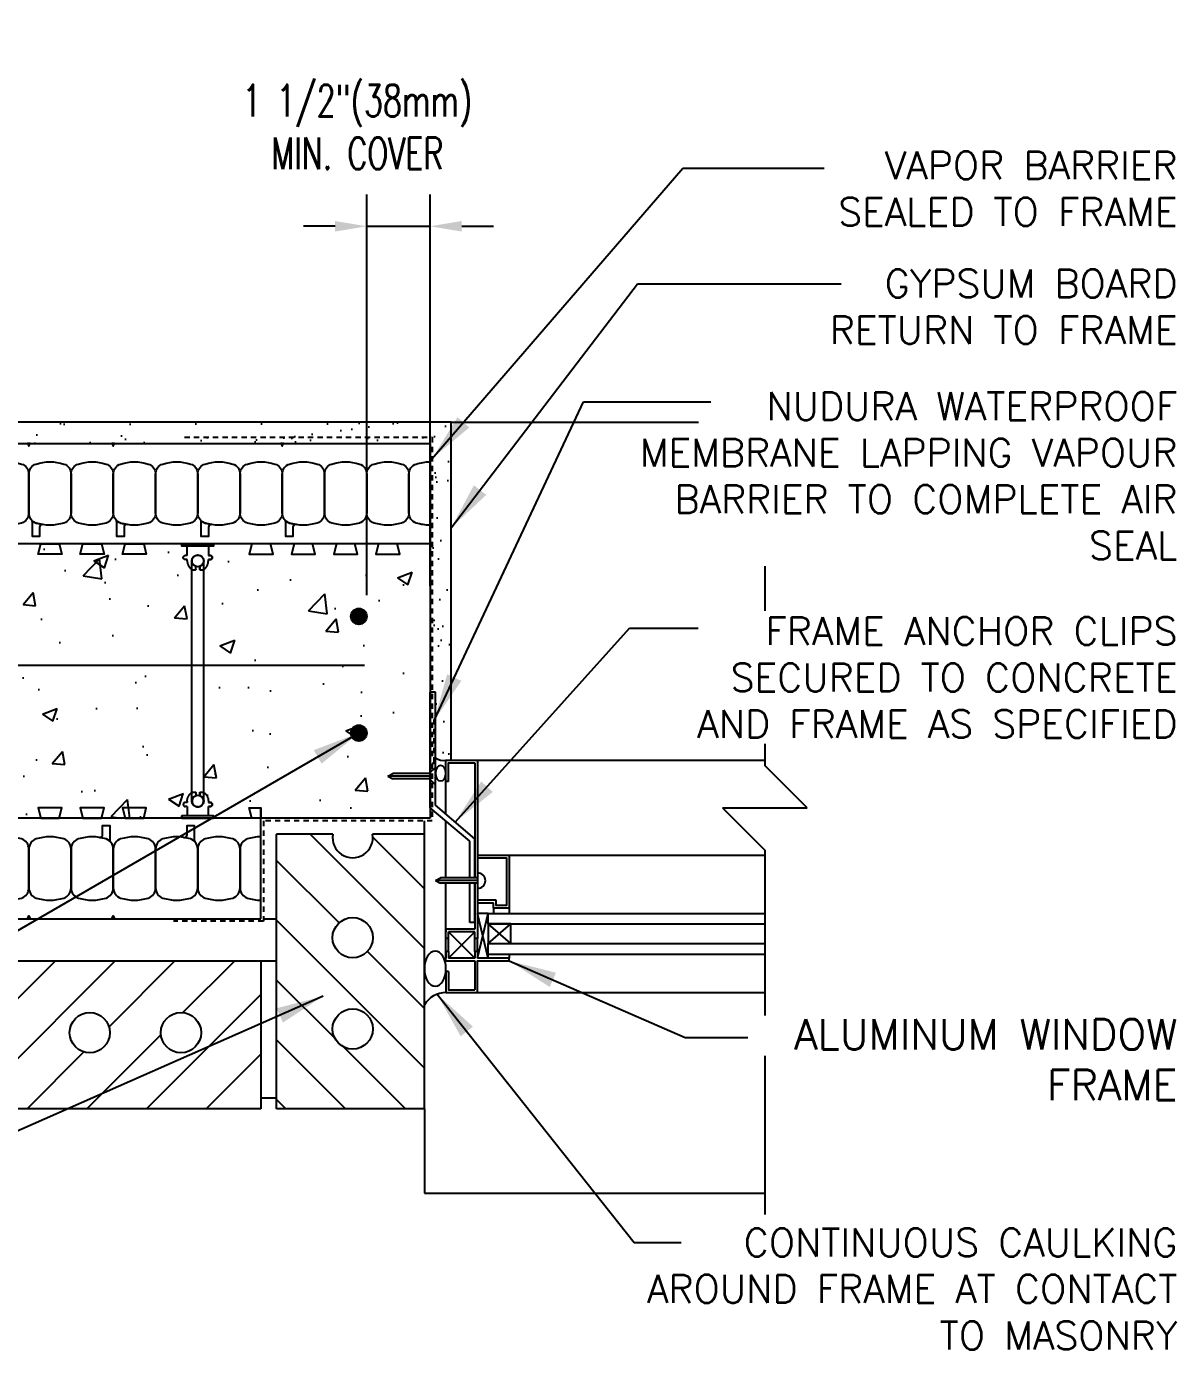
# Model space of a CAD drawing. Header units: inches. Extents: x 2870.9 to 2928.1, y 411.2 to 470.3.
# Drawn here: x 2900.9 to 2928.12, y 438.64 to 470.34 of the extents above; entities that cross this region are included whole.
import ezdxf

# ---------------------------------------------------------------- set-up
doc = ezdxf.new("R2010")
doc.units = ezdxf.units.IN
doc.header["$LTSCALE"] = 0.5
doc.header["$MEASUREMENT"] = 0
doc.linetypes.add('DASHED2', pattern=[0.375, 0.25, -0.125])
doc.layers.get('0').update_dxf_attribs({"linetype": 'CONTINUOUS'})
doc.layers.get('Defpoints').update_dxf_attribs({"linetype": 'CONTINUOUS'})
for name, color, linetype in [('HATCH', 12, 'CONTINUOUS'), ('LINE18', 9, 'CONTINUOUS'), ('line25', 2, 'CONTINUOUS'), ('LINE50', 5, 'CONTINUOUS'), ('LINE65', 3, 'CONTINUOUS'), ('LINE9', 9, 'CONTINUOUS'), ('TEXT', 4, 'CONTINUOUS')]:
    doc.layers.add(name, color=color, linetype=linetype)
doc.styles.add('DIM', font='romans.shx', dxfattribs={"width": 0.7})
doc.styles.get("Standard").update_dxf_attribs({"font": 'romans.shx'})
doc.dimstyles.new('ext_12', dxfattribs={"dimscale": 12, "dimtxt": 0.09375, "dimasz": 0.09375, "dimexe": 0.09375, "dimexo": 0.0625, "dimgap": 0.0625, "dimtad": 1, "dimdec": 1, "dimzin": 3, "dimdsep": 46, "dimlunit": 4, "dimtxsty": 'DIM', "dimcen": 0.09, "dimdle": 0.09375, "dimclrt": 4, "dimadec": 0, "dimazin": 0, "dimtfac": 1, "dimtdec": 1, "dimtmove": 2, "dimatfit": 3, "dimfxl": 0, "dimfrac": 2, "dimtolj": 1, "dimtzin": 0, "dimarcsym": 0})
doc.dimstyles.new('ext_8', dxfattribs={"dimscale": 8, "dimtxt": 0.09375, "dimasz": 0.09375, "dimexe": 0.09375, "dimexo": 0.0625, "dimgap": 0.0625, "dimtad": 1, "dimdec": 6, "dimzin": 3, "dimdsep": 46, "dimlunit": 4, "dimtxsty": 'DIM', "dimcen": 0.09, "dimdle": 0.09375, "dimclrt": 4, "dimadec": 0, "dimazin": 0, "dimtfac": 1, "dimtdec": 6, "dimtmove": 2, "dimatfit": 3, "dimfxl": 0, "dimfrac": 2, "dimtolj": 1, "dimtzin": 0, "dimarcsym": 0})

# ---------------------------------------------------------------- blocks, each defined once
blk = doc.blocks.new('WEB_6_CENTRE_TOP')
for p, q in [((5.688, 0.141), (0, 0.141)), ((5.688, -0.141), (0, -0.141))]:
    blk.add_line(p, q)
for centre in [(0, 0), (5.688, 0)]:
    blk.add_circle(centre, 0.141)
blk = doc.blocks.new('Connector')
blk.add_point((0.271, 0))
at = {"layer": 'LINE9'}
for p, q in [((0, 0.375), (0, -0.375)), ((0.062, -0.375), (0.062, 0.375)), ((0.281, 0.25), (0.062, 0.25))]:
    blk.add_line(p, q, dxfattribs=at)
for points, weights in [([(0.007, 0.375), (0.004, 0.375), (0, 0.375)], [1, 0.972587069138, 0.950305488115]), ([(0.327, 0.343), (0.308, 0.343), (0.281, 0.317), (0.281, 0.297)], [1, 0.85355339, 0.85355339, 1]), ([(0.328, 0.343), (0.327, 0.343), (0.327, 0.343)], [1, 0.70710678, 1]), ([(0.375, 0.297), (0.375, 0.317), (0.348, 0.343), (0.329, 0.343)], [1, 0.85355339, 0.85355339, 1]), ([(0.406, 0.25), (0.546, 0.25), (0.619, 0.131)], [0.958404415409, 0.794674173519, 0.864651571113]), ([(0.619, 0.052), (0.612, 0.049), (0.604, 0.049)], [0.83615024178, 0.892081430621, 1]), ([(0.281, -0.297), (0.281, -0.317), (0.308, -0.343), (0.327, -0.343)], [1, 0.85355339, 0.85355339, 1]), ([(0.327, -0.343), (0.281, -0.343), (0.281, -0.297)], [1, 0.70710678, 1]), ([(0.329, -0.343), (0.348, -0.343), (0.375, -0.317), (0.375, -0.297)], [1, 0.85355339, 0.85355339, 1]), ([(0.375, -0.297), (0.375, -0.343), (0.329, -0.343)], [1, 0.70710678, 1]), ([(0.619, -0.131), (0.546, -0.25), (0.406, -0.25)], [0.864651574428, 0.794674169686, 0.958404415195]), ([(0.604, -0.049), (0.612, -0.049), (0.619, -0.052)], [1, 0.89208144177, 0.836150253337]), ([(0, -0.375), (0.004, -0.375), (0.007, -0.375)], [0.950305488115, 0.972587069138, 1])]:
    blk.add_rational_spline(points, weights, degree=2, dxfattribs=at)
for points, degree in [([(0, 0.375), (0.002, 0.375), (0.005, 0.375), (0.007, 0.375)], 3), ([(0.007, 0.375), (0.021, 0.375), (0.051, 0.375), (0.062, 0.375), (0.062, 0.375)], 3), ([(0.327, 0.343), (0.327, 0.343), (0.328, 0.343), (0.328, 0.343)], 3), ([(0.328, 0.343), (0.329, 0.343), (0.329, 0.343), (0.329, 0.343)], 3), ([(0.281, 0.25), (0.281, 0.297)], 1), ([(0.375, 0.25), (0.375, 0.297)], 1), ([(0.406, 0.25), (0.375, 0.25)], 1), ([(0.604, 0.049), (0.532, 0.049)], 1), ([(0.604, 0.049), (0.609, 0.049), (0.614, 0.05), (0.619, 0.052)], 3), ([(0.619, 0.131), (0.619, 0.052)], 1), ([(0.062, -0.25), (0.281, -0.25)], 1), ([(0.281, -0.297), (0.281, -0.25)], 1), ([(0.281, -0.25), (0.281, -0.297)], 1), ([(0.375, -0.25), (0.375, -0.297)], 1), ([(0.375, -0.297), (0.375, -0.25)], 1), ([(0.406, -0.25), (0.375, -0.25)], 1), ([(0.532, -0.049), (0.604, -0.049)], 1), ([(0.604, -0.049), (0.58, -0.049), (0.556, -0.049), (0.532, -0.049)], 3), ([(0.619, -0.052), (0.614, -0.05), (0.609, -0.049), (0.604, -0.049)], 3), ([(0.619, -0.052), (0.619, -0.131)], 1), ([(0.007, -0.375), (0.005, -0.375), (0.002, -0.375), (0, -0.375)], 3), ([(0.062, -0.375), (0.062, -0.375), (0.051, -0.375), (0.021, -0.375), (0.007, -0.375)], 3), ([(0.328, -0.343), (0.328, -0.343), (0.327, -0.343), (0.327, -0.343)], 3), ([(0.329, -0.343), (0.329, -0.343), (0.329, -0.343), (0.328, -0.343)], 3)]:
    blk.add_open_spline(points, degree=degree, dxfattribs=at)
for points, weights, knots in [([(0.062, 0.375), (0.062, 0.375), (0.046, 0.375), (0.03, 0.375), (0.007, 0.375)], [0.868718858569, 0.861102746415, 1, 0.861102734288, 0.868718859898], [0, 0, 0, 0.5, 0.5, 1, 1, 1]), ([(0.532, 0.049), (0.472, 0.203), (0.333, 0.113), (0.157, 0), (0.333, -0.113), (0.472, -0.203), (0.532, -0.049)], [0.899508922286, 0.599718215298, 1, 0.54226024, 1, 0.599718224335, 0.899508908749], [0, 0, 0, 0.318112, 0.318112, 0.681888, 0.681888, 1, 1, 1]), ([(0.007, -0.375), (0.03, -0.375), (0.046, -0.375), (0.062, -0.375), (0.062, -0.375)], [0.868718859319, 0.861102739573, 1, 0.861102742958, 0.868718858948], [0, 0, 0, 0.5, 0.5, 1, 1, 1])]:
    blk.add_rational_spline(points, weights, degree=2, knots=knots, dxfattribs=at)
for points in [[(0.406, 0.25), (0.406, 0.25), (0.406, 0.25), (0.406, 0.25), (0.406, 0.25), (0.406, 0.25), (0.406, 0.25)], [(0.406, 0.25), (0.406, 0.25), (0.406, 0.25), (0.406, 0.25), (0.406, 0.25), (0.406, 0.25), (0.406, 0.25)], [(0.406, 0.25), (0.406, 0.25), (0.406, 0.25), (0.406, 0.25), (0.406, 0.25), (0.406, 0.25), (0.406, 0.25)], [(0.406, 0.25), (0.406, 0.25), (0.406, 0.25), (0.406, 0.25), (0.406, 0.25), (0.406, 0.25), (0.406, 0.25)], [(0.406, 0.25), (0.406, 0.25), (0.406, 0.25), (0.406, 0.25), (0.406, 0.25), (0.406, 0.25), (0.406, 0.25)], [(0.406, 0.25), (0.406, 0.25), (0.406, 0.25), (0.406, 0.25), (0.406, 0.25), (0.406, 0.25), (0.406, 0.25)], [(0.406, 0.25), (0.406, 0.25), (0.406, 0.25), (0.406, 0.25), (0.406, 0.25), (0.406, 0.25), (0.406, 0.25)], [(0.406, 0.25), (0.406, 0.25), (0.406, 0.25), (0.406, 0.25), (0.406, 0.25), (0.406, 0.25), (0.406, 0.25)], [(0.406, 0.25), (0.406, 0.25), (0.406, 0.25), (0.406, 0.25), (0.406, 0.25), (0.406, 0.25), (0.406, 0.25)], [(0.406, 0.25), (0.406, 0.25), (0.406, 0.25), (0.406, 0.25), (0.406, 0.25), (0.406, 0.25), (0.406, 0.25)], [(0.406, 0.25), (0.406, 0.25), (0.406, 0.25), (0.406, 0.25), (0.406, 0.25), (0.406, 0.25), (0.406, 0.25)], [(0.406, 0.25), (0.406, 0.25), (0.406, 0.25), (0.406, 0.25), (0.406, 0.25), (0.406, 0.25), (0.406, 0.25)], [(0.406, 0.25), (0.406, 0.25), (0.406, 0.25), (0.406, 0.25), (0.406, 0.25), (0.406, 0.25), (0.406, 0.25)], [(0.406, 0.25), (0.406, 0.25), (0.406, 0.25), (0.406, 0.25), (0.406, 0.25), (0.406, 0.25), (0.406, 0.25)], [(0.406, 0.25), (0.406, 0.25), (0.406, 0.25), (0.406, 0.25), (0.406, 0.25), (0.406, 0.25), (0.406, 0.25)], [(0.406, 0.25), (0.406, 0.25), (0.406, 0.25), (0.406, 0.25), (0.406, 0.25), (0.406, 0.25), (0.406, 0.25)], [(0.406, 0.25), (0.406, 0.25), (0.406, 0.25), (0.406, 0.25), (0.406, 0.25), (0.406, 0.25), (0.406, 0.25)], [(0.406, 0.25), (0.406, 0.25), (0.406, 0.25), (0.406, 0.25), (0.406, 0.25), (0.406, 0.25), (0.406, 0.25)], [(0.406, 0.25), (0.406, 0.25), (0.406, 0.25), (0.406, 0.25), (0.406, 0.25), (0.406, 0.25), (0.406, 0.25)], [(0.406, 0.25), (0.406, 0.25), (0.406, 0.25), (0.406, 0.25), (0.406, 0.25), (0.406, 0.25), (0.406, 0.25)], [(0.406, 0.25), (0.406, 0.25), (0.406, 0.25), (0.406, 0.25), (0.406, 0.25), (0.406, 0.25), (0.406, 0.25)], [(0.406, 0.25), (0.406, 0.25), (0.406, 0.25), (0.406, 0.25), (0.406, 0.25), (0.406, 0.25), (0.406, 0.25)], [(0.406, 0.25), (0.406, 0.25), (0.406, 0.25), (0.406, 0.25), (0.406, 0.25), (0.406, 0.25), (0.406, 0.25)], [(0.406, 0.25), (0.406, 0.25), (0.406, 0.25), (0.406, 0.25), (0.406, 0.25), (0.406, 0.25), (0.406, 0.25)], [(0.532, 0.049), (0.532, 0.049), (0.532, 0.049), (0.532, 0.049), (0.532, 0.049), (0.532, 0.049), (0.532, 0.049)], [(0.532, 0.049), (0.532, 0.049), (0.532, 0.049), (0.532, 0.049), (0.532, 0.049), (0.532, 0.049), (0.532, 0.049)], [(0.532, 0.049), (0.532, 0.049), (0.532, 0.049), (0.532, 0.049), (0.532, 0.049), (0.532, 0.049), (0.532, 0.049)], [(0.532, 0.049), (0.532, 0.049), (0.532, 0.049), (0.532, 0.049), (0.532, 0.049), (0.532, 0.049), (0.532, 0.049)], [(0.532, 0.049), (0.532, 0.049), (0.532, 0.049), (0.532, 0.049), (0.532, 0.049), (0.532, 0.049), (0.532, 0.049)], [(0.532, 0.049), (0.532, 0.049), (0.532, 0.049), (0.532, 0.049), (0.532, 0.049), (0.532, 0.049), (0.532, 0.049)], [(0.532, 0.049), (0.532, 0.049), (0.532, 0.049), (0.532, 0.049), (0.532, 0.049), (0.532, 0.049), (0.532, 0.049)], [(0.532, 0.049), (0.532, 0.049), (0.532, 0.049), (0.532, 0.049), (0.532, 0.049), (0.532, 0.049), (0.532, 0.049)], [(0.532, 0.049), (0.532, 0.049), (0.532, 0.049), (0.532, 0.049), (0.532, 0.049), (0.532, 0.049), (0.532, 0.049)], [(0.532, 0.049), (0.532, 0.049), (0.532, 0.049), (0.532, 0.049), (0.532, 0.049), (0.532, 0.049), (0.532, 0.049)], [(0.604, 0.049), (0.604, 0.049), (0.604, 0.049), (0.604, 0.049), (0.604, 0.049), (0.604, 0.049), (0.604, 0.049)], [(0.604, 0.049), (0.604, 0.049), (0.604, 0.049), (0.604, 0.049), (0.604, 0.049), (0.604, 0.049), (0.604, 0.049)], [(0.604, 0.049), (0.604, 0.049), (0.604, 0.049), (0.604, 0.049), (0.604, 0.049), (0.604, 0.049), (0.604, 0.049)], [(0.604, 0.049), (0.604, 0.049), (0.604, 0.049), (0.604, 0.049), (0.604, 0.049), (0.604, 0.049), (0.604, 0.049)], [(0.619, 0.131), (0.619, 0.131), (0.619, 0.131), (0.619, 0.131), (0.619, 0.131), (0.619, 0.131), (0.619, 0.131)], [(0.619, 0.131), (0.619, 0.131), (0.619, 0.131), (0.619, 0.131), (0.619, 0.131), (0.619, 0.131), (0.619, 0.131)], [(0.619, 0.131), (0.619, 0.131), (0.619, 0.131), (0.619, 0.131), (0.619, 0.131), (0.619, 0.131), (0.619, 0.131)], [(0.619, 0.131), (0.619, 0.131), (0.619, 0.131), (0.619, 0.131), (0.619, 0.131), (0.619, 0.131), (0.619, 0.131)], [(0.406, -0.25), (0.406, -0.25), (0.406, -0.25), (0.406, -0.25), (0.406, -0.25), (0.406, -0.25), (0.406, -0.25)], [(0.406, -0.25), (0.406, -0.25), (0.406, -0.25), (0.406, -0.25), (0.406, -0.25), (0.406, -0.25), (0.406, -0.25)], [(0.406, -0.25), (0.406, -0.25), (0.406, -0.25), (0.406, -0.25), (0.406, -0.25), (0.406, -0.25), (0.406, -0.25)], [(0.406, -0.25), (0.406, -0.25), (0.406, -0.25), (0.406, -0.25), (0.406, -0.25), (0.406, -0.25), (0.406, -0.25)], [(0.406, -0.25), (0.406, -0.25), (0.406, -0.25), (0.406, -0.25), (0.406, -0.25), (0.406, -0.25), (0.406, -0.25)], [(0.406, -0.25), (0.406, -0.25), (0.406, -0.25), (0.406, -0.25), (0.406, -0.25), (0.406, -0.25), (0.406, -0.25)], [(0.406, -0.25), (0.406, -0.25), (0.406, -0.25), (0.406, -0.25), (0.406, -0.25), (0.406, -0.25), (0.406, -0.25)], [(0.406, -0.25), (0.406, -0.25), (0.406, -0.25), (0.406, -0.25), (0.406, -0.25), (0.406, -0.25), (0.406, -0.25)], [(0.406, -0.25), (0.406, -0.25), (0.406, -0.25), (0.406, -0.25), (0.406, -0.25), (0.406, -0.25), (0.406, -0.25)], [(0.406, -0.25), (0.406, -0.25), (0.406, -0.25), (0.406, -0.25), (0.406, -0.25), (0.406, -0.25), (0.406, -0.25)], [(0.406, -0.25), (0.406, -0.25), (0.406, -0.25), (0.406, -0.25), (0.406, -0.25), (0.406, -0.25), (0.406, -0.25)], [(0.532, -0.049), (0.532, -0.049), (0.532, -0.049), (0.532, -0.049), (0.532, -0.049), (0.532, -0.049), (0.532, -0.049)], [(0.532, -0.049), (0.532, -0.049), (0.532, -0.049), (0.532, -0.049), (0.532, -0.049), (0.532, -0.049), (0.532, -0.049)], [(0.532, -0.049), (0.532, -0.049), (0.532, -0.049), (0.532, -0.049), (0.532, -0.049), (0.532, -0.049), (0.532, -0.049)], [(0.532, -0.049), (0.532, -0.049), (0.532, -0.049), (0.532, -0.049), (0.532, -0.049), (0.532, -0.049), (0.532, -0.049)], [(0.604, -0.049), (0.604, -0.049), (0.604, -0.049), (0.604, -0.049), (0.604, -0.049), (0.604, -0.049), (0.604, -0.049)], [(0.604, -0.049), (0.604, -0.049), (0.604, -0.049), (0.604, -0.049), (0.604, -0.049), (0.604, -0.049), (0.604, -0.049)], [(0.604, -0.049), (0.604, -0.049), (0.604, -0.049), (0.604, -0.049), (0.604, -0.049), (0.604, -0.049), (0.604, -0.049)], [(0.604, -0.049), (0.604, -0.049), (0.604, -0.049), (0.604, -0.049), (0.604, -0.049), (0.604, -0.049), (0.604, -0.049)], [(0.604, -0.049), (0.604, -0.049), (0.604, -0.049), (0.604, -0.049), (0.604, -0.049), (0.604, -0.049), (0.604, -0.049)], [(0.604, -0.049), (0.604, -0.049), (0.604, -0.049), (0.604, -0.049), (0.604, -0.049), (0.604, -0.049), (0.604, -0.049)], [(0.604, -0.049), (0.604, -0.049), (0.604, -0.049), (0.604, -0.049), (0.604, -0.049), (0.604, -0.049), (0.604, -0.049)], [(0.604, -0.049), (0.604, -0.049), (0.604, -0.049), (0.604, -0.049), (0.604, -0.049), (0.604, -0.049), (0.604, -0.049)], [(0.619, -0.131), (0.619, -0.131), (0.619, -0.131), (0.619, -0.131), (0.619, -0.131), (0.619, -0.131), (0.619, -0.131)], [(0.619, -0.131), (0.619, -0.131), (0.619, -0.131), (0.619, -0.131), (0.619, -0.131), (0.619, -0.131), (0.619, -0.131)], [(0.619, -0.131), (0.619, -0.131), (0.619, -0.131), (0.619, -0.131), (0.619, -0.131), (0.619, -0.131), (0.619, -0.131)], [(0.619, -0.131), (0.619, -0.131), (0.619, -0.131), (0.619, -0.131), (0.619, -0.131), (0.619, -0.131), (0.619, -0.131)]]:
    blk.add_open_spline(points, degree=3, knots=[0, 0, 0, 0, 1, 1, 1, 1, 1, 1, 1], dxfattribs=at)
blk = doc.blocks.new('*D5')
at = {"layer": 'Defpoints', "color": 0}
for p in [(2910.45, 465.62), (2910.45, 456.603), (2908.95, 456.386)]:
    blk.add_point(p, dxfattribs=at)
at = {"layer": 'TEXT', "color": 0, "lineweight": -2}
for p, q in [((2908.95, 456.886), (2908.95, 466.37)), ((2910.45, 457.103), (2910.45, 466.37)), ((2908.2, 465.62), (2907.45, 465.62)), ((2908.95, 465.62), (2910.45, 465.62)), ((2911.2, 465.62), (2911.95, 465.62))]:
    blk.add_line(p, q, dxfattribs=at)
at = {"layer": 'TEXT', "color": 0}
for points in [[(2908.2, 465.745), (2908.2, 465.495), (2908.95, 465.62)], [(2911.2, 465.745), (2911.2, 465.495), (2910.45, 465.62)]]:
    blk.add_solid(points, dxfattribs=at)
at = {"layer": 'TEXT', "color": 4, "insert": (2908.729, 467.971), "char_height": 0.75, "attachment_point": 5, "style": 'DIM'}
blk.add_mtext('\\A1;1 1/2"(38mm)\\PMIN. COVER', dxfattribs=at)

msp = doc.modelspace()

# ---------------------------------------------------------------- hatches: boundary and pattern name
at = {"layer": 'HATCH'}
h = msp.add_hatch(dxfattribs=at)
h.set_pattern_fill('AR-SAND', color=256, scale=0.5, style=0)
h.set_pattern_definition([(37.5, (6.26056, 1.0462), (-0.03149668, 0.96341188), [0, -0.76, 0, -0.85, 0, -0.8125]), (7.5, (6.2606, 1.0462), (0.88488835, 1.41107303), [0, -0.41, 0, -0.685, 0, -0.2625]), (327.5, (5.64556, 1.0462), (1.55707093, 0.00282953), [0, -0.25, 0, -0.9, 0, -1.175]), (317.5, (5.6456, 1.0462), (1.5030633, 0.4388378), [0, -0.125, 0, -0.59, 0, -0.675])])
h.paths.add_polyline_path([(2894.0538476, 460.9825761), (2894.0538476, 460.4825761), (2899.7389942, 460.4825761), (2899.7389942, 460.9825761)])
h.paths.add_polyline_path([(2899.7389942, 460.9825761), (2899.7389942, 460.4825761), (2908.950108, 460.4825761), (2910.4550513, 460.4825761), (2910.4550513, 460.9825761)])
h.paths.add_polyline_path([(2888.3276461, 460.9825761), (2888.3276461, 460.4825761), (2894.0538476, 460.4825761), (2894.0538476, 460.9825761)])
h = msp.add_hatch(dxfattribs=at)
h.set_pattern_fill('AR-SAND', color=256, scale=0.5, style=0)
h.set_pattern_definition([(37.5, (0, 0), (-0.03149668, 0.96341188), [0, -0.76, 0, -0.85, 0, -0.8125]), (7.5, (0, 0), (0.88488835, 1.41107303), [0, -0.41, 0, -0.685, 0, -0.2625]), (327.5, (-0.615, 0), (1.55707093, 0.00282953), [0, -0.25, 0, -0.9, 0, -1.175]), (317.5, (-0.615, 0), (1.5030633, 0.4388378), [0, -0.125, 0, -0.59, 0, -0.675])])
h.paths.add_polyline_path([(2910.950108, 460.9825761), (2910.450108, 460.9825761), (2910.450108, 454.5927173), (2910.575108, 454.5927173), (2910.575108, 453.0414662, 0.2226947198), (2910.825108, 452.9825979), (2910.950108, 452.9825979)])
h = msp.add_hatch(dxfattribs=at)
h.set_pattern_fill('AR-CONC', color=256, scale=0.5)
h.set_pattern_definition([(50, (0, 0), (3.586301, -0.3137607), [0.375, -4.125]), (355, (0, 0), (-0.6937567, 3.7609607), [0.3, -3.3]), (100.45144, (0.299, -0.026), (2.8925442, 3.4472), [0.318701, -3.5057106]), (46.1842, (0, 1), (5.3362067, -0.8275964), [0.5625, -6.1875]), (96.63564, (0.4447, 0.931), (4.67331, 4.870593), [0.478052, -5.258569]), (351.18416, (0, 1), (4.67331, 4.870593), [0.45, -4.95]), (21, (0.5, 0.75), (2.9845353, -2.0130945), [0.375, -4.125]), (326, (0.5, 0.75), (1.2165767, 3.62575), [0.3, -3.3]), (71.45144, (0.7487, 0.5822), (4.201112, 1.6126558), [0.318701, -3.5057106]), (37.5, (0, 0), (0.0607993, 1.66446927), [0, -3.26, 0, -3.35, 0, -3.3125]), (7.5, (0, 0), (1.3153477, 1.9720586), [0, -1.91, 0, -3.185, 0, -1.2625]), (327.5, (-1.115, 0), (2.6691122, -0.11277436), [0, -1.25, 0, -3.9, 0, -5.175]), (317.5, (-1.615, 0), (2.9159308, 0.500525), [0, -1.625, 0, -2.59, 0, -3.675])])
h.paths.add_polyline_path([(2889.3251073, 458.1076087), (2896.5751088, 458.1076087), (2896.8190792, 457.4887477), (2896.8094383, 452.2202318), (2896.5751088, 451.6075761), (2889.3251073, 451.6075761), (2889.0906883, 452.2202926), (2889.0906883, 452.8579838), (2889.3093506, 452.8762794), (2889.0906883, 453.0949416), (2889.081137, 457.4887477)])
h.paths.add_polyline_path([(2897.3251073, 458.1076087), (2904.5751088, 458.1076087), (2904.8190792, 457.4887477), (2904.8094383, 452.2202318), (2904.5751088, 451.6075761), (2897.3251073, 451.6075761), (2897.0906883, 452.2202926), (2897.0906883, 452.8579838), (2897.0906883, 453.0949416), (2897.081137, 457.4887477)])
h.paths.add_polyline_path([(2905.3251073, 458.1076087), (2910.450108, 458.1076087), (2910.450108, 451.6075761), (2905.3251073, 451.6075761), (2905.0906883, 452.2202926), (2905.0906883, 452.8579838), (2905.0906883, 453.0949416), (2905.081137, 457.4887477)])
h = msp.add_hatch(dxfattribs=at)
h.set_pattern_fill('ANSI31', color=256, scale=8, angle=90, style=0)
h.set_pattern_definition([(135, (3354.0025, -2444.582), (-0.70710678, -0.70710678), [])])
edge = h.paths.add_edge_path()
edge.add_arc((2908.6177463, 446.6219049), 0.4765505, 0, 360)
edge = h.paths.add_edge_path()
edge.add_arc((2908.6177463, 448.7818689), 0.4765505, 0, 360)
edge = h.paths.add_edge_path()
edge.add_arc((2908.6177463, 451.1509782), 0.4765505, 170.14088549, 369.85911451)
edge.add_line((2909.087259, 451.2325761), (2910.3161175, 451.2325761))
edge.add_line((2910.3161175, 451.2325761), (2910.3161175, 444.7325761))
edge.add_line((2910.3161175, 444.7325761), (2906.8161175, 444.7325761))
edge.add_line((2906.8161175, 444.7325761), (2906.8161175, 451.2325761))
edge.add_line((2906.8161175, 451.2325761), (2908.1482336, 451.2325761))
h = msp.add_hatch(dxfattribs=at)
h.set_pattern_fill('ANSI31', color=256, scale=8, style=0)
h.set_pattern_definition([(45, (2894.3217, 446.6303), (-0.70711, 0.70711), [])])
h.paths.add_polyline_path([(2889.6911175, 448.2325761), (2888.3276461, 448.2325761), (2888.3276461, 444.7325761), (2889.6911175, 444.7325761)])
edge = h.paths.add_edge_path()
edge.add_arc((2891.6477154, 446.5342049), 0.4765505, 0, 360)
edge = h.paths.add_edge_path()
edge.add_arc((2894.0168248, 446.5342049), 0.4765505, 0, 360)
edge = h.paths.add_edge_path()
edge.add_arc((2896.1767888, 446.5342049), 0.4765505, 0, 360)
h.paths.add_polyline_path([(2898.0661175, 448.2325761), (2890.0661175, 448.2325761), (2890.0661175, 444.7325761), (2898.0661175, 444.7325761)])
edge = h.paths.add_edge_path()
edge.add_arc((2900.0227154, 446.5342049), 0.4765505, 0, 360)
edge = h.paths.add_edge_path()
edge.add_arc((2902.3918248, 446.5342049), 0.4765505, 0, 360)
edge = h.paths.add_edge_path()
edge.add_arc((2904.5517888, 446.5342049), 0.4765505, 0, 360)
h.paths.add_polyline_path([(2906.4411175, 448.2325761), (2898.4411175, 448.2325761), (2898.4411175, 444.7325761), (2906.4411175, 444.7325761)])
at = {"layer": 'LINE65'}
for points in [[(2908.950108, 456.3863124, 1), (2908.575108, 456.3863124, 1)], [(2908.950108, 453.6250036, 1), (2908.575108, 453.6250036, 1)]]:
    msp.add_hatch(color=256, dxfattribs=at).paths.add_polyline_path(points)

# ---------------------------------------------------------------- linework, layer by layer
at = {"layer": 'HATCH', "color": 6, "linetype": 'DASHED2'}
for p, q in [((2904.6331199, 460.6271299), (2910.5032191, 460.6271299)), ((2910.5032191, 460.6271299), (2910.5032191, 453.0125596)), ((2910.5449448, 452.926582), (2910.5449448, 453.9211121)), ((2910.5032191, 452.895332), (2910.5032191, 451.5450761)), ((2910.5293198, 452.910957), (2910.5188441, 452.910957)), ((2910.5032191, 451.5450761), (2906.5036175, 451.5450761)), ((2906.5036175, 451.5450761), (2906.5036175, 449.1700761)), ((2906.5036175, 449.1700761), (2904.3786175, 449.1700761))]:
    msp.add_line(p, q, dxfattribs=at)
at = {"layer": 'HATCH'}
for p, q in [((2903.3071082, 457.8587802), (2903.3071082, 457.8587802)), ((2903.3096463, 457.8561048), (2903.3096463, 457.8561048)), ((2910.450108, 452.6075761), (2909.450108, 452.6075761)), ((2911.5751224, 450.1326632), (2910.5751224, 450.1326632))]:
    msp.add_line(p, q, dxfattribs=at)
at = {"layer": 'HATCH', "color": 6, "linetype": 'DASHED2'}
for centre, start, end in [((2910.5188441, 452.895332), 90, 180), ((2910.5293198, 452.926582), 270, 0)]:
    msp.add_arc(centre, 0.015625, start, end, dxfattribs=at)
at = {"layer": 'HATCH'}
msp.add_arc((2910.8302737, 446.8790096), 0.6035859, 90.49036347, 148.41193784, dxfattribs=at)
at = {"layer": 'HATCH', "extrusion": (0, 0, -1)}
msp.add_ellipse((2910.5706164, 448.0499332), major_axis=(0, 0.4144536), ratio=0.6140413481, start_param=-1.5707963268, end_param=4.7123889804, dxfattribs=at)
at = {"layer": 'LINE18'}
for p, q in [((2910.450108, 451.8575761), (2910.450108, 454.5927173)), ((2910.575108, 454.5927173), (2910.450108, 454.5927173)), ((2910.575108, 451.9156254), (2910.575108, 454.5927173)), ((2910.450108, 452.6887942), (2910.575108, 452.8137942)), ((2909.450108, 452.6075761), (2909.5696167, 452.6700761)), ((2909.450108, 452.6075761), (2909.5696167, 452.5450761)), ((2910.450108, 452.6700761), (2909.5696167, 452.6700761)), ((2910.450108, 452.5450761), (2909.5696167, 452.5450761)), ((2910.450108, 452.526358), (2910.575108, 452.401358)), ((2910.8876221, 452.4825626), (2910.825108, 452.4825626)), ((2911.3876438, 451.0658516), (2910.450108, 451.8575761)), ((2911.5126438, 451.1239009), (2910.575108, 451.9156254)), ((2911.5126438, 450.1951632), (2911.5126438, 451.1239009)), ((2911.3876438, 450.1951632), (2911.3876438, 451.0658516)), ((2910.5751224, 450.1326632), (2910.6946311, 450.1951632)), ((2911.5751224, 450.1951632), (2910.6946311, 450.1951632)), ((2910.5751224, 450.1326632), (2910.6946311, 450.0701632)), ((2911.5751224, 450.0701632), (2910.6946311, 450.0701632)), ((2911.3876438, 449.1414255), (2911.3876438, 450.0701632)), ((2911.5126438, 449.1414255), (2911.5126438, 450.0701632)), ((2911.5126438, 449.1414255), (2911.3876438, 449.1414255)), ((2910.8876221, 447.9826114), (2910.825108, 447.9826114))]:
    msp.add_line(p, q, dxfattribs=at)
at = {"layer": 'LINE18', "flags": 128}
for points in [[(2910.950108, 452.9825979), (2910.950108, 460.9825761), (2888.3276461, 460.9825761)], [(2910.825108, 452.4825626), (2910.825108, 452.9825979), (2911.5751224, 452.9825979)], [(2910.8876221, 452.4825626), (2910.8876221, 452.9201224), (2911.5125698, 452.9201224)], [(2911.5125698, 452.9201224), (2911.5126232, 450.1951632)], [(2911.5751224, 452.9825979), (2911.5751224, 448.7597177)], [(2910.825108, 451.7045069), (2910.825108, 452.5205107)], [(2910.825108, 450.1951632), (2910.825108, 451.5408984)], [(2911.5751224, 450.7325548), (2912.3250982, 450.7325548), (2912.3250982, 449.4825823), (2911.950091, 449.4825823), (2911.950091, 449.6075332)], [(2911.5751224, 450.6700793), (2912.2626999, 450.6700793), (2912.2625842, 449.5450578), (2912.0125279, 449.5450578), (2912.0126436, 449.6700087)], [(2910.825108, 448.2326097), (2910.825108, 450.0701632)], [(2911.5126256, 450.0701632), (2911.5126469, 448.9823156)], [(2912.0126436, 449.6700087), (2911.5751224, 449.6700087)], [(2911.5751224, 449.6075332), (2911.950091, 449.6075332)], [(2911.8251401, 449.3576313), (2911.5751224, 449.3576313)], [(2911.8251401, 449.3576313), (2918.3766856, 449.3576313)], [(2911.8251401, 449.1077293), (2911.8251401, 449.3576313)], [(2911.950091, 449.4825823), (2911.950091, 449.3576313)], [(2912.3250982, 449.4825823), (2912.3250982, 449.3576313)], [(2911.5126469, 448.9823156), (2910.825108, 448.9823156)], [(2910.825108, 448.9823156), (2910.825108, 448.9198401)], [(2910.825108, 448.7597177), (2910.825108, 448.9198401)], [(2911.5126084, 448.9198401), (2910.8876221, 448.9198401)], [(2910.8876221, 448.7597177), (2910.8876221, 448.9198401)], [(2911.5126084, 448.7597177), (2911.5126084, 448.9198401)], [(2911.8251401, 448.644948), (2912.3627763, 448.644948), (2912.3627763, 449.1077293), (2911.8251401, 449.1077293), (2911.8251401, 448.644948)], [(2910.8876221, 448.7597177), (2910.825108, 448.7597177)], [(2910.8876221, 448.4552076), (2910.8876221, 448.7597177)], [(2911.5126084, 448.4552076), (2911.5126084, 448.7597177)], [(2911.5751224, 448.7597177), (2911.5126084, 448.7597177)], [(2911.5751224, 448.4552076), (2911.5751224, 448.7597177)], [(2911.8251401, 448.395046), (2911.8251401, 448.644948)], [(2910.825108, 448.4552076), (2910.825108, 448.2950852)], [(2910.8876221, 448.4552076), (2910.825108, 448.4552076)], [(2910.825108, 448.2326097), (2910.825108, 448.2950852)], [(2910.8876221, 448.4552076), (2910.8876221, 448.2950852)], [(2911.5126084, 448.2950852), (2910.8876221, 448.2950852)], [(2911.5126084, 448.4552076), (2911.5126084, 448.2950852)], [(2911.5751224, 448.4552076), (2911.5126084, 448.4552076)], [(2911.5751224, 448.4552076), (2911.5751224, 448.2950852)], [(2912.3250982, 448.2950852), (2911.5751224, 448.2950852)], [(2911.8251401, 448.395046), (2918.3766856, 448.395046)], [(2912.3250982, 448.2950852), (2911.8251401, 448.2950852), (2911.8251401, 448.395046), (2912.3250982, 448.395046), (2912.3250982, 448.2950852)], [(2912.3250982, 448.2326097), (2912.3250982, 448.2950852)], [(2910.825108, 447.9826114), (2910.825108, 447.4825761), (2911.5751224, 447.4825761), (2911.5751224, 448.2326097), (2912.3250982, 448.2326097)], [(2910.825108, 448.2326097), (2911.5126084, 448.2326097)], [(2910.8876221, 447.9826114), (2910.8876221, 447.5450516), (2911.5125312, 447.5450516)], [(2911.5126084, 448.2326097), (2911.5125312, 447.5450516)]]:
    msp.add_lwpolyline(points, dxfattribs=at)
at = {"layer": 'LINE18'}
for centre, radius, start, end in [((2910.762917, 453.2787669), 0.3026282, 231.64054665, 281.85895968), ((2911.5751224, 450.1326632), 0.1832614, 270, 90)]:
    msp.add_arc(centre, radius, start, end, dxfattribs=at)
at = {"layer": 'LINE18', "extrusion": (0, 0, -1)}
msp.add_ellipse((2910.700108, 452.6736335), major_axis=(0, -0.1817855), ratio=0.6876234221, start_param=-1.5707963268, end_param=4.7123889804, dxfattribs=at)
at = {"layer": 'line25', "color": 12}
for p, q in [((2910.950108, 460.9825761), (2916.8035348, 460.9825761)), ((2910.3161175, 444.7325761), (2910.3161175, 442.7325761)), ((2910.3161175, 442.7325761), (2918.3766856, 442.7325761))]:
    msp.add_line(p, q, dxfattribs=at)
at = {"layer": 'line25'}
for p, q in [((2910.450108, 460.4825761), (2910.450108, 451.6075761)), ((2910.450108, 458.1075761), (2888.3276461, 458.1075761)), ((2906.4411175, 449.2325761), (2906.4411175, 451.8575761)), ((2908.950108, 451.6075761), (2888.3276461, 451.6075761)), ((2910.450108, 451.6075761), (2908.950108, 451.6075761)), ((2906.8161175, 444.7325761), (2906.8161175, 451.2325761)), ((2908.1482336, 451.2325761), (2906.8161175, 451.2325761)), ((2910.3161175, 451.2325761), (2909.087259, 451.2325761)), ((2906.5036175, 449.2325761), (2906.8161175, 449.2325761)), ((2888.3276461, 448.2325761), (2906.8161175, 448.2325761)), ((2906.4411175, 448.2325761), (2906.4411175, 444.7325761)), ((2906.8161175, 444.9825761), (2906.4411175, 444.9825761)), ((2906.4411175, 444.7325761), (2898.4411175, 444.7325761)), ((2910.3161175, 444.7325761), (2906.8161175, 444.7325761))]:
    msp.add_line(p, q, dxfattribs=at)
for points in [[(2901.668942, 458.1075761), (2901.731274, 457.8575761), (2901.168942, 457.8575761), (2901.231274, 458.1075761)], [(2902.668942, 458.1075761), (2902.731274, 457.8575761), (2902.168942, 457.8575761), (2902.231274, 458.1075761)], [(2903.668942, 458.1075761), (2903.731274, 457.8575761), (2903.168942, 457.8575761), (2903.231274, 458.1075761)], [(2906.231274, 458.1075761), (2906.168942, 457.8575761), (2906.731274, 457.8575761), (2906.668942, 458.1075761)], [(2907.231274, 458.1075761), (2907.168942, 457.8575761), (2907.731274, 457.8575761), (2907.668942, 458.1075761)], [(2908.231274, 458.1075761), (2908.168942, 457.8575761), (2908.731274, 457.8575761), (2908.668942, 458.1075761)], [(2909.231274, 458.1075761), (2909.168942, 457.8575761), (2909.731274, 457.8575761), (2909.668942, 458.1075761)], [(2901.668942, 451.6075761), (2901.731274, 451.8575761), (2901.168942, 451.8575761), (2901.231274, 451.6075761)], [(2902.668942, 451.6075761), (2902.731274, 451.8575761), (2902.168942, 451.8575761), (2902.231274, 451.6075761)], [(2903.668942, 451.6075761), (2903.731274, 451.8575761), (2903.168942, 451.8575761), (2903.231274, 451.6075761)], [(2906.231274, 451.6075761), (2906.168942, 451.8575761), (2906.4411175, 451.8575761), (2906.4411175, 451.6075761)]]:
    msp.add_lwpolyline(points, close=True, dxfattribs=at)
at = {"layer": 'line25', "color": 12, "flags": 128}
for points in [[(2911.5751224, 452.9825979), (2918.3766856, 452.9825979)], [(2912.3250982, 450.7325548), (2918.3766856, 450.7325548)], [(2911.8251401, 448.2950852), (2911.5751224, 449.3576313)], [(2911.5751224, 448.2950852), (2911.8251401, 449.3576313)], [(2910.8876221, 448.2950852), (2911.5126084, 448.9198401)], [(2911.5126084, 448.2950852), (2910.8876221, 448.9198401)], [(2911.8251401, 449.1077293), (2918.3766856, 449.1077293)], [(2912.3627763, 448.644948), (2911.8251401, 449.1077293)], [(2911.8251401, 448.644948), (2912.3627763, 449.1077293)], [(2911.8251401, 448.644948), (2918.3766856, 448.644948)], [(2911.5751224, 447.4825761), (2918.3766856, 447.4825761)]]:
    msp.add_lwpolyline(points, dxfattribs=at)
at = {"layer": 'line25', "flags": 128}
msp.add_lwpolyline([(2910.3161175, 444.7325761), (2910.3161175, 451.5450761)], dxfattribs=at)
at = {"layer": 'line25'}
for centre in [(2908.6177463, 448.7818689), (2902.3918248, 446.5342049), (2904.5517888, 446.5342049), (2908.6177463, 446.6219049)]:
    msp.add_circle(centre, 0.4765505, dxfattribs=at)
msp.add_arc((2908.6177463, 451.1509782), 0.4765505, 170.14088549, 9.85911451, dxfattribs=at)
at = {"layer": 'LINE50'}
for p, q in [((2888.3276461, 460.4825761), (2910.450108, 460.4825761)), ((2888.3276461, 449.2325761), (2906.4411175, 449.2325761))]:
    msp.add_line(p, q, dxfattribs=at)
at = {"layer": 'LINE65', "flags": 128}
msp.add_lwpolyline([(2888.3276461, 455.2349144), (2908.8942543, 455.2349144)], dxfattribs=at)
at = {"layer": 'LINE65'}
for centre in [(2908.762608, 456.3863124), (2908.762608, 453.6250036)]:
    msp.add_circle(centre, 0.1875, dxfattribs=at)
at = {"layer": 'LINE9'}
for p, q in [((2918.3766856, 457.5716466), (2918.3766856, 456.5196963)), ((2918.3766856, 453.3715243), (2918.3766856, 452.8575761)), ((2919.3766856, 451.8575761), (2918.3766856, 452.8575761)), ((2917.3766856, 451.8575761), (2918.3766856, 450.8575761)), ((2917.3766856, 451.8575761), (2919.3766856, 451.8575761)), ((2918.3766856, 450.8575761), (2918.3766856, 446.9425676)), ((2918.3766856, 445.9868876), (2918.3766856, 442.2325761))]:
    msp.add_line(p, q, dxfattribs=at)
for points in [[(2900.918858, 460.4825761), (2900.950108, 460.4180913), (2900.981358, 460.4825761)], [(2902.918858, 460.4825761), (2902.950108, 460.4180913), (2902.981358, 460.4825761)], [(2906.918858, 460.4825761), (2906.950108, 460.4180913), (2906.981358, 460.4825761)], [(2900.918858, 449.2325761), (2900.950108, 449.2970609), (2900.981358, 449.2325761)], [(2902.918858, 449.2325761), (2902.950108, 449.2970609), (2902.981358, 449.2325761)]]:
    msp.add_lwpolyline(points, close=True, dxfattribs=at)
for points in [[(2900.7770311, 458.5966223, -0.1576707808), (2900.123185, 458.5966223, -0.3253046293), (2899.950108, 458.8344938), (2899.950108, 459.7556584, -0.3253046293), (2900.123185, 459.9935299, -0.1576707808), (2900.7770311, 459.9935299, -0.3253046293), (2900.950108, 459.7556584), (2900.950108, 458.8344938, -0.3253046293)], [(2901.7770311, 458.5966223, -0.1576707808), (2901.123185, 458.5966223, -0.3253046293), (2900.950108, 458.8344938), (2900.950108, 459.7556584, -0.3253046293), (2901.123185, 459.9935299, -0.1576707808), (2901.7770311, 459.9935299, -0.3253046293), (2901.950108, 459.7556584), (2901.950108, 458.8344938, -0.3253046293)], [(2902.7770311, 458.5966223, -0.1576707808), (2902.123185, 458.5966223, -0.3253046293), (2901.950108, 458.8344938), (2901.950108, 459.7556584, -0.3253046293), (2902.123185, 459.9935299, -0.1576707808), (2902.7770311, 459.9935299, -0.3253046293), (2902.950108, 459.7556584), (2902.950108, 458.8344938, -0.3253046293)], [(2903.7770311, 458.5966223, -0.1576707808), (2903.123185, 458.5966223, -0.3253046293), (2902.950108, 458.8344938), (2902.950108, 459.7556584, -0.3253046293), (2903.123185, 459.9935299, -0.1576707808), (2903.7770311, 459.9935299, -0.3253046293), (2903.950108, 459.7556584), (2903.950108, 458.8344938, -0.3253046293)], [(2904.7770311, 458.5966223, -0.1576707808), (2904.123185, 458.5966223, -0.3253046293), (2903.950108, 458.8344938), (2903.950108, 459.7556584, -0.3253046293), (2904.123185, 459.9935299, -0.1576707808), (2904.7770311, 459.9935299, -0.3253046293), (2904.950108, 459.7556584), (2904.950108, 458.8344938, -0.3253046293)], [(2905.7770311, 458.5966223, -0.1576707808), (2905.123185, 458.5966223, -0.3253046293), (2904.950108, 458.8344938), (2904.950108, 459.7556584, -0.3253046293), (2905.123185, 459.9935299, -0.1576707808), (2905.7770311, 459.9935299, -0.3253046293), (2905.950108, 459.7556584), (2905.950108, 458.8344938, -0.3253046293)], [(2906.7770311, 458.5966223, -0.1576707808), (2906.123185, 458.5966223, -0.3253046293), (2905.950108, 458.8344938), (2905.950108, 459.7556584, -0.3253046293), (2906.123185, 459.9935299, -0.1576707808), (2906.7770311, 459.9935299, -0.3253046293), (2906.950108, 459.7556584), (2906.950108, 458.8344938, -0.3253046293)], [(2907.7770311, 458.5966223, -0.1576707808), (2907.123185, 458.5966223, -0.3253046293), (2906.950108, 458.8344938), (2906.950108, 459.7556584, -0.3253046293), (2907.123185, 459.9935299, -0.1576707808), (2907.7770311, 459.9935299, -0.3253046293), (2907.950108, 459.7556584), (2907.950108, 458.8344938, -0.3253046293)], [(2908.7770311, 458.5966223, -0.1576707808), (2908.123185, 458.5966223, -0.3253046293), (2907.950108, 458.8344938), (2907.950108, 459.7556584, -0.3253046293), (2908.123185, 459.9935299, -0.1576707808), (2908.7770311, 459.9935299, -0.3253046293), (2908.950108, 459.7556584), (2908.950108, 458.8344938, -0.3253046293)], [(2909.7770311, 458.5966223, -0.1576707808), (2909.123185, 458.5966223, -0.3253046293), (2908.950108, 458.8344938), (2908.950108, 459.7556584, -0.3253046293), (2909.123185, 459.9935299, -0.1576707808), (2909.7770311, 459.9935299, -0.3253046293), (2909.950108, 459.7556584), (2909.950108, 458.8344938, -0.3253046293)], [(2901.123185, 458.5966223, 0.0372666955), (2901.2768804, 458.5592925, 0.463035607), (2901.2041905, 458.4976288), (2901.2041905, 458.2760304), (2901.0333588, 458.2760304), (2901.0333588, 458.6221238, 0.189002358), (2901.0167086, 458.6645978, 0.1284073578)], [(2903.123185, 458.5966223, 0.0372666955), (2903.2768804, 458.5592925, 0.463035607), (2903.2041905, 458.4976288), (2903.2041905, 458.2760304), (2903.0333588, 458.2760304), (2903.0333588, 458.6221238, 0.189002358), (2903.0167086, 458.6645978, 0.1284073578)], [(2905.123185, 458.5966223, 0.0372666955), (2905.2768804, 458.5592925, 0.463035607), (2905.2041905, 458.4976288), (2905.2041905, 458.2760304), (2905.0333588, 458.2760304), (2905.0333588, 458.6221238, 0.189002358), (2905.0167086, 458.6645978, 0.1284073578)], [(2907.123185, 458.5966223, 0.0372666955), (2907.2768804, 458.5592925, 0.463035607), (2907.2041905, 458.4976288), (2907.2041905, 458.2760304), (2907.0333588, 458.2760304), (2907.0333588, 458.6221238, 0.189002358), (2907.0167086, 458.6645978, 0.1284073578)], [(2902.7770311, 451.1185299, 0.0372666955), (2902.6233357, 451.1558596, 0.463035607), (2902.6960256, 451.2175234), (2902.6960256, 451.4391217), (2902.8668573, 451.4391217), (2902.8668573, 451.0930284, 0.189002358), (2902.8835074, 451.0505544, 0.1284073578)], [(2904.7770311, 451.1185299, 0.0372666955), (2904.6233357, 451.1558596, 0.463035607), (2904.6960256, 451.2175234), (2904.6960256, 451.4391217), (2904.8668573, 451.4391217), (2904.8668573, 451.0930284, 0.189002358), (2904.8835074, 451.0505544, 0.1284073578)], [(2900.7770311, 451.1185299, 0.1576707808), (2900.123185, 451.1185299, 0.3253046293), (2899.950108, 450.8806584), (2899.950108, 449.9594938, 0.3253046293), (2900.123185, 449.7216223, 0.1576707808), (2900.7770311, 449.7216223, 0.3253046293), (2900.950108, 449.9594938), (2900.950108, 450.8806584, 0.3253046293)], [(2901.7770311, 451.1185299, 0.1576707808), (2901.123185, 451.1185299, 0.3253046293), (2900.950108, 450.8806584), (2900.950108, 449.9594938, 0.3253046293), (2901.123185, 449.7216223, 0.1576707808), (2901.7770311, 449.7216223, 0.3253046293), (2901.950108, 449.9594938), (2901.950108, 450.8806584, 0.3253046293)], [(2902.7770311, 451.1185299, 0.1576707808), (2902.123185, 451.1185299, 0.3253046293), (2901.950108, 450.8806584), (2901.950108, 449.9594938, 0.3253046293), (2902.123185, 449.7216223, 0.1576707808), (2902.7770311, 449.7216223, 0.3253046293), (2902.950108, 449.9594938), (2902.950108, 450.8806584, 0.3253046293)], [(2903.7770311, 451.1185299, 0.1576707808), (2903.123185, 451.1185299, 0.3253046293), (2902.950108, 450.8806584), (2902.950108, 449.9594938, 0.3253046293), (2903.123185, 449.7216223, 0.1576707808), (2903.7770311, 449.7216223, 0.3253046293), (2903.950108, 449.9594938), (2903.950108, 450.8806584, 0.3253046293)], [(2904.7770311, 451.1185299, 0.1576707808), (2904.123185, 451.1185299, 0.3253046293), (2903.950108, 450.8806584), (2903.950108, 449.9594938, 0.3253046293), (2904.123185, 449.7216223, 0.1576707808), (2904.7770311, 449.7216223, 0.3253046293), (2904.950108, 449.9594938), (2904.950108, 450.8806584, 0.3253046293)], [(2905.7770311, 451.1185299, 0.1576707808), (2905.123185, 451.1185299, 0.3253046293), (2904.950108, 450.8806584), (2904.950108, 449.9594938, 0.3253046293), (2905.123185, 449.7216223, 0.1576707808), (2905.7770311, 449.7216223, 0.3253046293), (2905.950108, 449.9594938), (2905.950108, 450.8806584, 0.3253046293)]]:
    msp.add_lwpolyline(points, format="xyb", close=True, dxfattribs=at)
for points in [[(2910.450108, 458.5450761, -0.0783514242), (2910.123185, 458.5966223, -0.3253046293), (2909.950108, 458.8344938), (2909.950108, 459.7556584, -0.3253046293), (2910.123185, 459.9935299, -0.0783514242), (2910.450108, 460.0450761, -0.0783514242)], [(2906.4411175, 451.170038, 0.0762233475), (2906.123185, 451.1185299, 0.3253046293), (2905.950108, 450.8806584), (2905.950108, 449.9594938, 0.3253046293), (2906.123185, 449.7216223, 0.0762233475), (2906.4411175, 449.6701141)]]:
    msp.add_lwpolyline(points, format="xyb", dxfattribs=at)

# ---------------------------------------------------------------- block references
at = {"xscale": -1, "rotation": 90}
msp.add_blockref('Connector', (2904.950108, 458.1075761), dxfattribs=at)
at = {"rotation": 90}
msp.add_blockref('Connector', (2904.950108, 451.6076463), dxfattribs=at)
at = {"layer": 'LINE9', "rotation": 270}
msp.add_blockref('WEB_6_CENTRE_TOP', (2904.9500633, 457.7016112), dxfattribs=at)

# ---------------------------------------------------------------- texts
at = {"layer": 'TEXT', "char_height": 0.72, "attachment_point": 6}
for s, insert, width in [('{\\H0.9167x;VAPOR BARRIER\\PSEALED TO FRAME}', (2928.1440922, 466.5124154), 15.163479248), ('{\\H0.9167x;GYPSUM BOARD RETURN TO FRAME}', (2928.1440922, 463.7148728), 10.295799411), ('{\\H0.9167x;NUDURA WATERPROOF MEMBRANE LAPPING VAPOUR BARRIER TO COMPLETE AIR SEAL }', (2928.1440922, 459.7129145), 13.831631873), ('{\\H0.9167x;FRAME ANCHOR CLIPS SECURED TO CONCRETE AND FRAME AS SPECIFIED}', (2928.1440922, 454.9413386), 13.79499592), ('ALUMINUM WINDOW\\PFRAME', (2928.1440922, 445.8961222), 15.163479248), ('{\\H0.9167x;CONTINUOUS CAULKING AROUND FRAME AT CONTACT TO MASONRY}', (2928.1440922, 440.4695463), 15.163479248)]:
    msp.add_mtext(s, dxfattribs=dict(at, insert=insert, width=width))

# ---------------------------------------------------------------- dimensions: what is measured, and where the dimension line sits
at = {"layer": 'TEXT'}
dim = msp.add_linear_dim(base=(2910.450108, 465.6200377), p1=(2908.950108, 456.3863124), p2=(2910.450108, 456.6027499), text='<>(38mm)\\PMIN. COVER', dimstyle='ext_8', dxfattribs=at)
dim.commit()
dim.dimension.update_dxf_attribs({"geometry": '*D5', "text_midpoint": (2908.7286272, 467.9707113), "dimtype": 160})

# ---------------------------------------------------------------- leaders
for points in [[(2910.5032191, 460.1271299), (2916.431168, 466.9927969), (2919.7838184, 466.9927969)], [(2910.950108, 458.4829838), (2915.3621778, 464.2575712), (2920.1860474, 464.2575712)], [(2910.5449448, 453.9211121), (2914.083181, 461.4617277), (2917.0966529, 461.4617277)], [(2911.0438759, 451.5197632), (2915.1739208, 456.1048029), (2916.7980815, 456.1048029)], [(2908.762608, 453.6250036), (2889.4821847, 442.4685851), (2887.327895, 442.4685851)], [(2912.3250982, 448.2326097), (2916.490244, 446.4202439), (2917.9733788, 446.4202439)], [(2907.9205388, 447.397086), (2888.0663565, 438.640062), (2886.6505283, 438.640062)], [(2910.619814, 447.444715), (2915.278996, 441.5667493), (2916.3958442, 441.5667493)]]:
    msp.add_leader(points, dimstyle='ext_12', override={"dimgap": 0.0625, "dimtad": 0}, dxfattribs=at)

doc.saveas('drawing.dxf')
